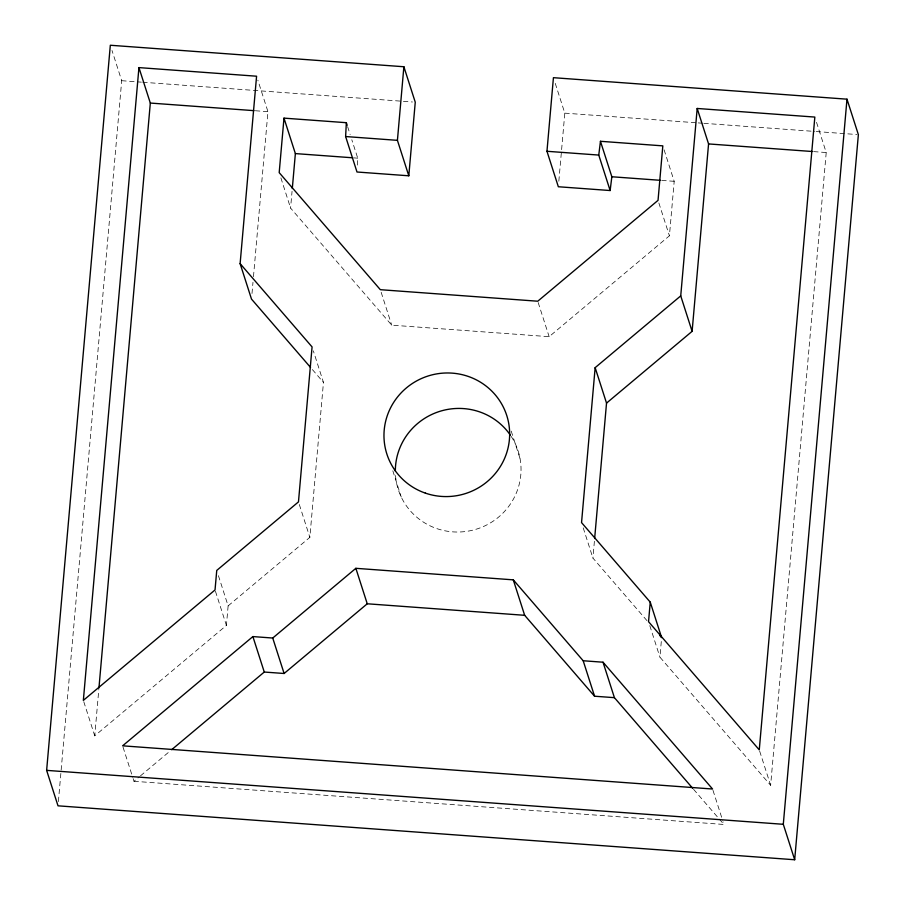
<?xml version="1.0" encoding="UTF-8"?>
<svg xmlns="http://www.w3.org/2000/svg" width="905" height="905" viewBox="0 0 905 905"><rect width="100%" height="100%" fill="white"/><g stroke="black" fill="none" stroke-linecap="round" stroke-linejoin="round"><path stroke-width="0.68" stroke-dasharray="4.53 3.39" d="M357.362 165.083L357.724 158.16L351.819 139.766M58.384 801.604L121.7 80.703L112.005 50.499M218.433 575.682L228.128 605.886L226.408 625.412L94.742 735.844L98.815 689.44M251.997 293.492L252.981 282.303M253.468 276.715L267.959 111.677L257.846 80.149M664.089 149.8L674.202 181.317L669.417 235.809L549.143 336.683L391.718 325.155L290.584 208.082L292.055 191.317M228.128 605.886L309.849 537.344L323.458 382.396L313.345 350.869M558.838 181.192L564.811 113.148L554.686 81.62M646.985 620.649L592.922 558.068L594.393 541.314M816.525 122.333L826.22 152.538L770.641 785.314L659.926 657.154L661.397 640.401M133.159 778.662L133.997 781.287L139.381 776.773M140.456 775.868L169.529 751.489M121.7 80.703L141.361 82.151M142.764 82.253L412.454 101.993M564.811 113.148L696.839 122.809M698.253 122.91L702.461 123.216M703.864 123.318L814.828 131.44M816.231 131.542L856.967 134.528M255.357 110.749L267.959 111.677M813.618 151.61L826.22 152.538M353.572 157.855L357.724 158.16M661.736 180.412L674.202 181.317M133.997 781.287L723.955 824.466L723.106 821.842M693.569 789.307L718.423 818.075M719.351 819.138L723.955 824.466M312.395 369.579L323.458 382.396M658.874 202.98L669.417 235.809M759.68 751.173L770.641 785.314M712.982 790.325L722.688 820.53M649.801 625.626L659.926 657.154M538.181 302.53L549.143 336.683M583.227 527.864L592.922 558.068M511.223 431.131L520.081 458.699M347.611 126.632L350.133 134.517M381.175 292.326L391.718 325.155M392.827 470.815L401.254 497.083M280.889 177.878L290.584 208.082M299.317 504.515L309.849 537.344M215.447 591.27L226.408 625.412M123.035 747.145L132.73 777.35M83.78 701.692L94.742 735.844M511.167 436.346A62.965 61.687 -17.8 0 1 477.15 528.927A62.965 61.687 -17.8 0 1 395.406 473.734"/><path stroke-width="1.36" d="M345.62 136.542L346.344 122.695L283.989 118.136L279.193 172.629L380.338 289.69L537.751 301.218L658.037 200.356L662.822 145.863L600.456 141.293L598.759 155.072L610.14 190.536L558.34 186.747L546.959 151.282L553.43 77.683L846.99 99.177L858.37 134.63L794.681 859.75L58.011 805.823L46.63 770.37L110.32 45.25L403.879 66.744L415.259 102.197L408.8 175.796L357 172.007L345.62 136.542L397.419 140.343L408.8 175.796M138.94 67.603L83.351 700.38L215.028 589.958L216.748 570.422L298.469 501.89L312.078 346.932L240.119 263.638L256.579 76.212L138.94 67.603L150.321 103.057L98.939 688.026M292.304 188.523L295.369 153.59L283.989 118.136M397.419 140.343L403.879 66.744M650.254 602.153L648.534 621.69L759.261 749.86L814.839 117.073L697.189 108.464L680.73 295.878L595.151 367.656L581.542 522.604L650.254 602.153L661.634 637.618L659.802 635.491M594.642 538.52L606.531 403.11L595.151 367.656M606.531 403.11L692.11 331.343L708.57 143.929L697.189 108.464M794.681 859.75L783.3 824.297L846.99 99.177M610.14 190.536L611.848 176.758L600.456 141.293M252.891 636.577L122.616 745.822L712.563 789.013L603.024 662.211L583.182 660.752L513.282 579.845L355.857 568.317L272.733 638.036L252.891 636.577L264.271 672.042L171.679 749.691M264.271 672.042L284.113 673.49L367.249 603.782L524.662 615.309L594.562 696.217L614.416 697.665L692.653 788.244M150.321 103.057L253.954 110.648M708.57 143.929L812.215 151.508M546.959 151.282L598.759 155.072M295.369 153.59L352.181 157.753M611.848 176.758L660.345 180.31M46.63 770.37L783.3 824.297M310.551 367.441L251.5 299.091L240.119 263.638M680.73 295.878L692.11 331.343M603.024 662.211L614.416 697.665M583.182 660.752L594.562 696.217M513.282 579.845L524.662 615.309M346.344 122.695L347.181 125.32M355.857 568.317L367.249 603.782M272.733 638.036L284.113 673.49M395.338 471.019A62.965 61.687 -17.8 0 1 439.887 411.323A62.965 61.687 -17.8 0 1 510.409 435.215M425.373 493.123A62.965 61.687 -17.8 0 0 508.689 423.246A62.965 61.687 -17.8 0 0 406.356 387.951A62.965 61.687 -17.8 0 0 425.373 493.123"/></g></svg>
